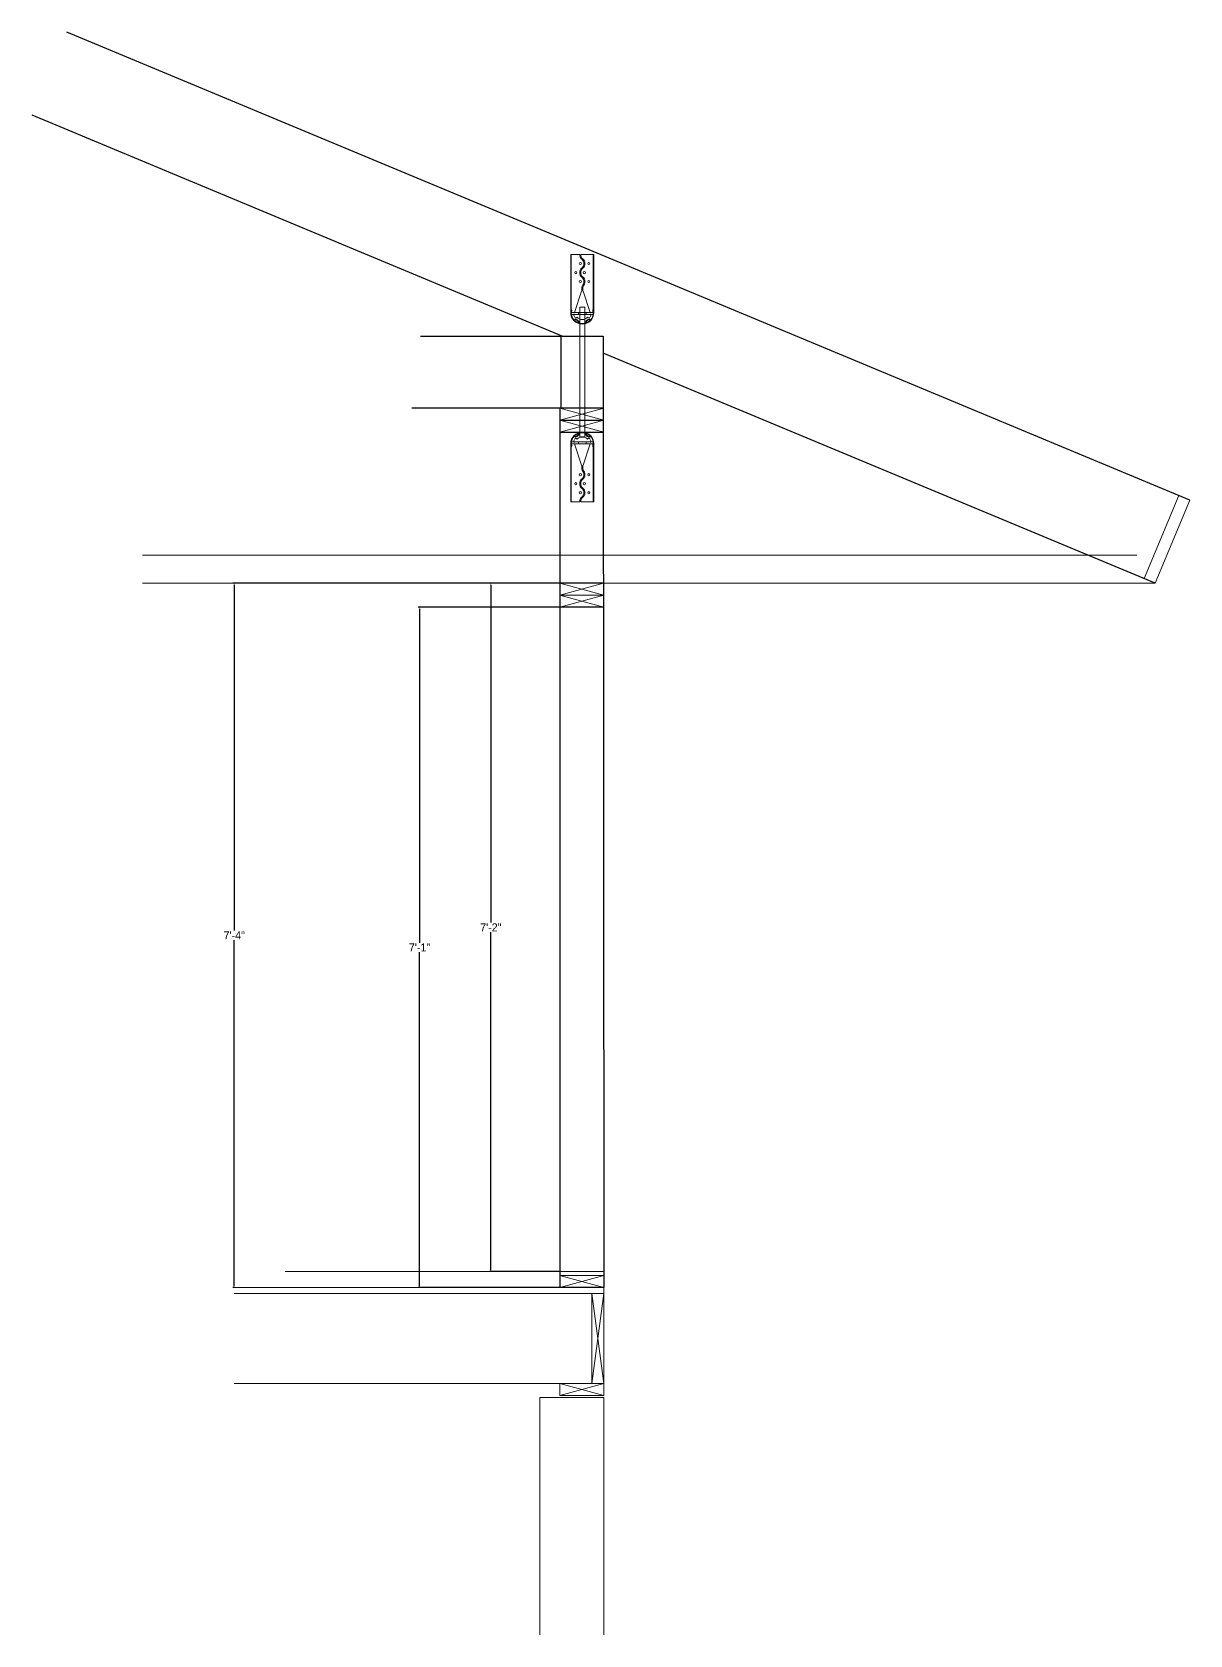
# Model space of a CAD drawing. Header units: inches. Extents: x 24257 to 25977, y 11552 to 14516.
# Drawn here: x 25220.5 to 25365.2, y 13992.4 to 14192.8 of the extents above; entities that cross this region are included whole.
import ezdxf

# ---------------------------------------------------------------- set-up
doc = ezdxf.new("R2010")
doc.units = ezdxf.units.IN
doc.header["$MEASUREMENT"] = 0
doc.layers.get('0').update_dxf_attribs({"color": 8, "lineweight": 9})
doc.layers.add('DIMENSIONS', color=7, linetype='Continuous')
doc.layers.add('DIMENSIONS @ 1', color=7, linetype='Continuous')
doc.layers.add('STEEL', color=5, linetype='Continuous', lineweight=9)
doc.layers.add('WALL FRAMING', color=7, linetype='Continuous', lineweight=30)
doc.dimstyles.new('Annotative', dxfattribs={"dimscale": 0, "dimtxt": 0.18, "dimasz": 0.18, "dimexe": 0.18, "dimexo": 0.0625, "dimgap": 0.09, "dimtad": 0, "dimtih": 1, "dimtoh": 1, "dimdec": 4, "dimzin": 0, "dimdsep": 46, "dimtxsty": 'Standard', "dimcen": 0.09, "dimadec": 0, "dimazin": 0, "dimtfac": 1, "dimtdec": 4, "dimtofl": 0, "dimtmove": 0, "dimatfit": 3, "dimfxl": 1, "dimtolj": 1, "dimtzin": 0, "dimarcsym": 0})

# ---------------------------------------------------------------- blocks, each defined once
blk = doc.blocks.new('HDU2-f')
for p, q in [((5.48, 14.16), (5.48, 21.4)), ((5.48, 21.4), (6.62, 21.4)), ((5.56, 15.49), (5.56, 21.4)), ((6.62, 21.23), (6.62, 21.4)), ((6.74, 21.4), (6.74, 21.26)), ((6.74, 21.4), (8.38, 21.4)), ((7.02, 20.66), (6.74, 20.94)), ((6.84, 21.01), (7.12, 20.73)), ((7.12, 20.13), (7.12, 20.42)), ((7.24, 20.45), (7.24, 20.11)), ((8.31, 15.49), (8.31, 21.4)), ((8.38, 14.16), (8.38, 21.4)), ((6.62, 18.98), (6.62, 19.32)), ((6.74, 19.61), (7.02, 19.89)), ((6.74, 19.3), (6.74, 19.01)), ((7.02, 18.41), (6.74, 18.69)), ((7.12, 19.82), (6.84, 19.54)), ((6.84, 18.76), (7.12, 18.48)), ((7.12, 17.88), (7.12, 18.17)), ((7.24, 18.2), (7.24, 17.86)), ((5.95, 14.16), (6.84, 16.84)), ((6.87, 17), (6.87, 17.32)), ((6.99, 17.61), (7.02, 17.64)), ((6.99, 17.3), (6.99, 17)), ((7.02, 16.84), (7.91, 14.16)), ((7.12, 17.57), (7.09, 17.54)), ((5.54, 14.42), (5.54, 14.36)), ((5.56, 14.16), (5.56, 15.49)), ((5.56, 14.16), (8.31, 14.16)), ((5.61, 14.45), (5.61, 14.33)), ((6.46, 13.93), (6.46, 14.16)), ((7.4, 13.93), (7.4, 14.16)), ((8.25, 14.45), (8.25, 14.33)), ((8.31, 14.16), (8.31, 15.49)), ((8.32, 14.42), (8.32, 14.36)), ((5.56, 13.93), (8.31, 13.93)), ((5.56, 13.93), (5.56, 13.93)), ((5.56, 13.93), (5.56, 13.93)), ((5.56, 13.93), (5.56, 13.93)), ((5.56, 13.93), (5.56, 13.93)), ((6.19, 13.51), (6.27, 13.59)), ((7.67, 13.51), (7.59, 13.59)), ((8.31, 13.93), (8.31, 13.93)), ((8.31, 13.93), (8.31, 13.93))]:
    blk.add_line(p, q)
at = {"color": 3}
for p, q in [((5.56, 14.16), (5.56, 14.16)), ((5.56, 14.16), (5.56, 14.16)), ((8.31, 14.16), (8.31, 14.16))]:
    blk.add_line(p, q, dxfattribs=at)
for centre in [(6.68, 20.28), (7.74, 20.28), (6.12, 19.15), (6.68, 18.03), (7.18, 19.15), (7.74, 18.03)]:
    blk.add_circle(centre, 0.133)
for centre, radius, start, end in [((7.02, 21.23), 0.406, 180, 225), ((7.09, 21.26), 0.344, 180, 225), ((6.77, 20.42), 0.344, 0, 45), ((6.77, 20.13), 0.344, 315, 0), ((6.84, 20.45), 0.406, 0, 45), ((6.84, 20.11), 0.406, 315, 360), ((7.02, 19.32), 0.406, 135, 180), ((7.02, 18.98), 0.406, 180, 225), ((7.09, 19.3), 0.344, 135, 180), ((7.09, 19.01), 0.344, 180, 225), ((6.77, 18.17), 0.344, 0, 45), ((6.84, 18.2), 0.406, 0, 45), ((6.37, 17), 0.5, 341.6294, 360), ((7.27, 17.32), 0.406, 135, 180), ((7.34, 17.3), 0.344, 135, 180), ((7.49, 17), 0.5, 180, 198.3706), ((6.77, 17.88), 0.344, 315, 0), ((6.84, 17.86), 0.406, 315, 0), ((5.35, 14.45), 0.262, 39.3849, 60.8799), ((5.35, 14.45), 0.187, 0, 47.0141), ((5.35, 14.33), 0.187, 312.9859, 0), ((6.93, 14.16), 1.45, 180, 360), ((5.35, 14.33), 0.262, 299.4514, 320.6151), ((5.35, 14.33), 0.262, 299.4514, 320.6151), ((5.35, 14.45), 0.262, 0, 39.3849), ((5.35, 14.33), 0.262, 320.6151, 360), ((6.93, 14.16), 1.38, 180, 0), ((8.51, 14.45), 0.262, 140.6151, 180), ((8.51, 14.33), 0.262, 180, 219.3849), ((8.51, 14.45), 0.262, 119.1201, 140.6151), ((8.51, 14.33), 0.262, 219.3849, 240.5486), ((8.51, 14.33), 0.262, 219.3849, 240.5486), ((8.51, 14.45), 0.187, 132.9859, 180), ((8.51, 14.33), 0.187, 180, 227.0141), ((6.1, 13.01), 0.3, 129.4003, 146.5932), ((6.38, 13.86), 0.5, 161.6294, 208.53), ((6.1, 13.01), 0.3, 54.0706, 129.4003), ((6.1, 13.01), 0.225, 128.0456, 146.5932), ((6.1, 13.01), 0.225, 54.0706, 128.0456), ((6.1, 13.6), 0.125, 214.3242, 315.282), ((6.93, 14.16), 1.2, 234.0706, 239.1159), ((6.93, 14.16), 0.875, 221.0161, 318.9839), ((6.93, 14.16), 1.12, 234.0706, 239.1159), ((6.2, 12.94), 0.225, 345.1409, 59.1159), ((6.2, 12.94), 0.3, 343.7862, 59.1159), ((6.2, 12.94), 0.225, 326.5932, 345.1409), ((6.2, 12.94), 0.3, 329.3782, 343.7862), ((7.66, 12.94), 0.3, 120.8841, 196.2138), ((7.66, 12.94), 0.3, 196.2138, 210.6218), ((7.66, 12.94), 0.225, 120.8841, 194.8591), ((7.66, 12.94), 0.225, 194.8591, 213.4068), ((6.93, 14.16), 1.12, 300.8841, 305.9294), ((6.93, 14.16), 1.2, 300.8841, 305.9294), ((7.76, 13.01), 0.3, 50.5997, 125.9294), ((7.76, 13.01), 0.225, 51.9544, 125.9294), ((7.76, 13.6), 0.125, 224.718, 325.6758), ((7.76, 13.01), 0.225, 33.4068, 51.9544), ((7.48, 13.86), 0.5, 331.47, 18.3706), ((7.76, 13.01), 0.3, 33.4068, 50.5997)]:
    blk.add_arc(centre, radius, start, end)
blk = doc.blocks.new('*D83')
at = {"layer": 'DIMENSIONS', "color": 0, "lineweight": -2}
for p, q in [((25291.85, 14123.87), (25245.59, 14123.87)), ((25245.77, 14123.69), (25245.77, 14080.46)), ((25245.77, 14036.05), (25245.77, 14079.28)), ((25245.71, 14035.87), (25245.59, 14035.87))]:
    blk.add_line(p, q, dxfattribs=at)
at = {"layer": 'DIMENSIONS', "color": 0, "lineweight": 9}
for points in [[(25245.74, 14123.69), (25245.8, 14123.69), (25245.77, 14123.87)], [(25245.74, 14036.05), (25245.8, 14036.05), (25245.77, 14035.87)]]:
    blk.add_solid(points, dxfattribs=at)
at = {"layer": 'DIMENSIONS', "color": 0, "lineweight": 9, "insert": (25245.77, 14079.87), "char_height": 1, "attachment_point": 5}
blk.add_mtext('\\A1;7\'-4"', dxfattribs=at)
blk = doc.blocks.new('*D84')
at = {"layer": 'DIMENSIONS', "color": 0, "lineweight": -2}
for p, q in [((25291.9, 14120.87), (25268.75, 14120.87)), ((25268.93, 14120.69), (25268.93, 14078.96)), ((25268.93, 14036.05), (25268.93, 14077.78)), ((25291.9, 14035.87), (25268.75, 14035.87))]:
    blk.add_line(p, q, dxfattribs=at)
at = {"layer": 'DIMENSIONS', "color": 0, "lineweight": 9}
for points in [[(25268.9, 14120.69), (25268.96, 14120.69), (25268.93, 14120.87)], [(25268.9, 14036.05), (25268.96, 14036.05), (25268.93, 14035.87)]]:
    blk.add_solid(points, dxfattribs=at)
at = {"layer": 'DIMENSIONS', "color": 0, "lineweight": 9, "insert": (25268.93, 14078.37), "char_height": 1, "attachment_point": 5}
blk.add_mtext('\\A1;7\'-1"', dxfattribs=at)
blk = doc.blocks.new('*D85')
at = {"layer": 'DIMENSIONS', "color": 0, "lineweight": -2}
for p, q in [((25286.4, 14123.87), (25277.66, 14123.87)), ((25277.84, 14123.69), (25277.84, 14081.46)), ((25277.84, 14038.05), (25277.84, 14080.28)), ((25286.34, 14037.87), (25277.66, 14037.87))]:
    blk.add_line(p, q, dxfattribs=at)
at = {"layer": 'DIMENSIONS', "color": 0, "lineweight": 9}
for points in [[(25277.81, 14123.69), (25277.87, 14123.69), (25277.84, 14123.87)], [(25277.81, 14038.05), (25277.87, 14038.05), (25277.84, 14037.87)]]:
    blk.add_solid(points, dxfattribs=at)
at = {"layer": 'DIMENSIONS', "color": 0, "lineweight": 9, "insert": (25277.84, 14080.87), "char_height": 1, "attachment_point": 5}
blk.add_mtext('\\A1;7\'-2"', dxfattribs=at)

msp = doc.modelspace()

# ---------------------------------------------------------------- linework, layer by layer
at = {"layer": 'STEEL'}
for p, q in [((25288.96128, 14142.14705), (25288.96128, 14158.37256)), ((25288.96128, 14158.37256), (25289.58628, 14158.37256)), ((25289.58628, 14142.14705), (25289.58628, 14158.37256)), ((25289.58628, 14142.14705), (25288.96128, 14142.14705))]:
    msp.add_line(p, q, dxfattribs=at)
at = {"layer": 'WALL FRAMING'}
for p, q in [((25365.2257, 14134.25711), (25224.8257, 14192.75711)), ((25286.77378, 14154.75791), (25220.49878, 14182.37249)), ((25269.04024, 14154.75791), (25291.89878, 14154.75791)), ((25286.64878, 14145.75791), (25286.64878, 14154.75791)), ((25291.89878, 14154.75791), (25291.96128, 14035.87249)), ((25360.89878, 14123.87249), (25291.89878, 14152.62249)), ((25291.89878, 14145.75791), (25267.97766, 14145.75791)), ((25286.46128, 14145.75791), (25286.46128, 14035.87249)), ((25286.46128, 14144.25791), (25291.96128, 14144.25791)), ((25286.46128, 14142.75791), (25291.96128, 14142.75791))]:
    msp.add_line(p, q, dxfattribs=at)
at = {"layer": 'WALL FRAMING', "lineweight": 9}
for p, q in [((25286.46128, 14145.75791), (25291.96128, 14144.25791)), ((25291.96128, 14145.75791), (25286.46128, 14144.25791)), ((25286.46128, 14144.25791), (25291.96128, 14142.75791)), ((25291.96128, 14144.25791), (25286.46128, 14142.75791)), ((25363.84109, 14134.83403), (25359.51416, 14124.44941)), ((25365.2257, 14134.25711), (25360.89878, 14123.87249)), ((25358.60711, 14127.37249), (25234.28777, 14127.37249)), ((25291.89878, 14123.87249), (25234.28777, 14123.87249)), ((25286.46128, 14123.87249), (25291.96128, 14122.37249)), ((25291.91502, 14123.87247), (25286.46128, 14122.37249)), ((25360.89878, 14123.87249), (25291.9151, 14123.87249)), ((25286.46128, 14122.37249), (25291.96128, 14122.37249)), ((25291.96128, 14122.37249), (25286.46128, 14120.87249)), ((25286.46128, 14122.37249), (25291.96128, 14120.87249)), ((25286.39878, 14120.87249), (25291.89878, 14120.87249)), ((25286.39878, 14037.87249), (25252.14205, 14037.87249)), ((25286.46128, 14037.87249), (25291.96128, 14037.87249)), ((25245.77487, 14035.87249), (25291.96128, 14035.87249)), ((25286.46128, 14037.37249), (25291.96128, 14037.37249)), ((25286.46128, 14037.37249), (25291.96128, 14035.87249)), ((25291.96128, 14037.37249), (25286.46128, 14035.87249)), ((25291.96128, 14035.87249), (25291.96128, 14023.87249)), ((25245.77487, 14035.12249), (25291.96128, 14035.12249)), ((25290.46128, 14035.12249), (25290.46128, 14023.87249)), ((25290.46128, 14035.12249), (25291.96128, 14023.87249)), ((25290.46128, 14023.87249), (25291.96128, 14035.12249)), ((25245.77487, 14023.87249), (25291.96128, 14023.87249)), ((25286.46128, 14023.87249), (25291.96128, 14023.87249)), ((25286.46128, 14023.87249), (25291.96128, 14022.37249)), ((25291.96128, 14023.87249), (25286.46128, 14022.37249)), ((25286.46128, 14023.87249), (25286.46128, 14022.37249)), ((25291.96128, 14023.87249), (25291.96128, 14022.37249)), ((25283.96128, 14022.12249), (25291.96128, 14022.12249)), ((25283.96128, 14022.12249), (25283.96128, 13992.44778)), ((25286.46128, 14022.37249), (25291.96128, 14022.37249)), ((25291.96128, 14022.12249), (25291.96128, 13992.44778))]:
    msp.add_line(p, q, dxfattribs=at)

# ---------------------------------------------------------------- block references
at = {"layer": 'STEEL', "lineweight": 9}
msp.add_blockref('HDU2-f', (25282.34343, 14143.54579), dxfattribs=at)
at = {"layer": 'STEEL', "lineweight": 9, "xscale": -1, "rotation": 180}
msp.add_blockref('HDU2-f', (25282.34343, 14155.47002), dxfattribs=at)

# ---------------------------------------------------------------- dimensions: what is measured, and where the dimension line sits
at = {"layer": 'DIMENSIONS @ 1', "color": 3, "lineweight": 9}
for base, p1, p2, override, picture, middle in [((25245.77487, 14035.87249), (25291.91502, 14123.87247), (25245.77487, 14035.87249), {"dimscale": 1, "dimtxt": 1, "dimlunit": 4, "dimtix": 0, "dimtofl": 0, "dimtmove": 0, "dimatfit": 3}, '*D83', (25245.77487, 14079.87248)), ((25277.84089, 14037.87249), (25286.46128, 14123.87249), (25286.39878, 14037.87249), {"dimscale": 1, "dimtxt": 1, "dimlunit": 4, "dimtix": 0, "dimtofl": 0, "dimtmove": 0, "dimatfit": 3}, '*D85', (25277.84089, 14080.87249)), ((25268.93057, 14120.87249), (25291.96128, 14035.87249), (25291.96128, 14120.87249), {"dimscale": 1, "dimtxt": 1, "dimlunit": 4, "dimtix": 0, "dimtofl": 0, "dimtmove": 1, "dimatfit": 3}, '*D84', (25268.93057, 14078.37249))]:
    dim = msp.add_linear_dim(base=base, p1=p1, p2=p2, angle=90, dimstyle='Annotative', override=override, dxfattribs=at)
    dim.commit()
    dim.dimension.update_dxf_attribs({"geometry": picture, "text_midpoint": middle})

doc.saveas('drawing.dxf')
